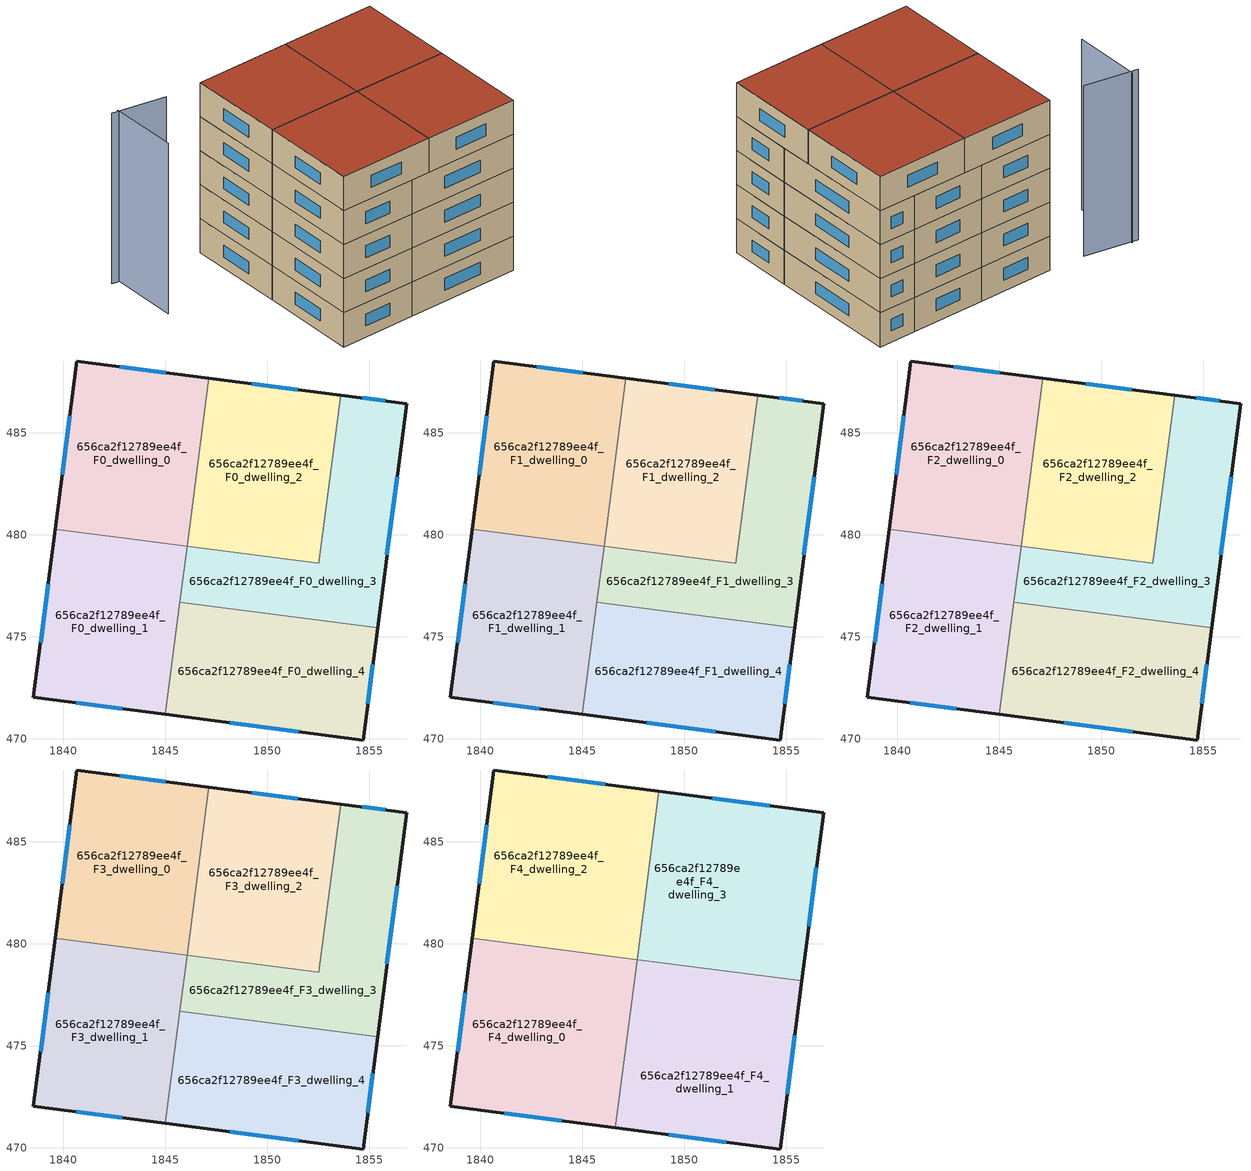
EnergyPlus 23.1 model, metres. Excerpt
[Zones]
656ca2f12789ee4f_F0_dwelling_0
 floor ground (EU_floor_Construction): 1847.13,487.68 1846.06,479.43 1839.6,480.27 1840.67,488.51 z0
 wall outside (EU_wall_Construction): 1847.13,487.68 1840.67,488.51 1839.6,480.27 z0:3
 wall to 656ca2f12789ee4f_F0_dwelling_1 (EU_wall_Construction): 1839.6,480.27 1846.06,479.43 z0:3
 wall to 656ca2f12789ee4f_F0_dwelling_2 (EU_wall_Construction): 1846.06,479.43 1847.13,487.68 z0:3
 window (EU_Window_Construction): 1840.32,485.83 1839.95,482.95 / 1845.03,487.95 1842.77,488.24 z0.98:2.02
656ca2f12789ee4f_F0_dwelling_1
 floor ground (EU_floor_Construction): 1846.06,479.43 1845,471.19 1838.54,472.03 1839.6,480.27 z0
 wall outside (EU_wall_Construction): 1839.6,480.27 1838.54,472.03 1845,471.19 z0:3
 wall to 656ca2f12789ee4f_F0_dwelling_4 (EU_wall_Construction): 1845,471.19 1845.71,476.69 z0:3
 wall to 656ca2f12789ee4f_F0_dwelling_3 (EU_wall_Construction): 1845.71,476.68 1846.06,479.43 z0:3
 window (EU_Window_Construction): 1839.25,477.59 1838.88,474.71 / 1840.64,471.75 1842.9,471.46 z0.98:2.02
656ca2f12789ee4f_F0_dwelling_2
 floor ground (EU_floor_Construction): 1853.59,486.84 1852.53,478.6 1846.06,479.43 1847.13,487.68 z0
 wall outside (EU_wall_Construction): 1853.59,486.84 1847.13,487.68 z0:3
 wall to 656ca2f12789ee4f_F0_dwelling_3 (EU_wall_Construction): 1846.06,479.43 1852.53,478.6 1853.59,486.84 z0:3
 window (EU_Window_Construction): 1851.49,487.11 1849.23,487.41 z0.98:2.02
656ca2f12789ee4f_F0_dwelling_3
 floor ground (EU_floor_Construction): 1856.83,486.42 1855.41,475.43 1845.71,476.68 1846.06,479.43 1852.53,478.6 1853.59,486.84 z0
 wall outside (EU_wall_Construction): 1855.41,475.43 1856.83,486.42 1853.59,486.84 z0:3
 wall to 656ca2f12789ee4f_F0_dwelling_4 (EU_wall_Construction): 1845.71,476.68 1855.41,475.43 z0:3
 window (EU_Window_Construction): 1855.77,486.56 1854.65,486.71 / 1855.87,479.01 1856.36,482.85 z0.98:2.02
656ca2f12789ee4f_F0_dwelling_4
 floor ground (EU_floor_Construction): 1855.41,475.43 1854.7,469.93 1845,471.19 1845.71,476.68 z0
 wall outside (EU_wall_Construction): 1845,471.19 1854.7,469.93 1855.41,475.43 z0:3
 window (EU_Window_Construction): 1854.93,471.72 1855.18,473.64 / 1848.15,470.78 1851.54,470.34 z0.98:2.02
656ca2f12789ee4f_F1_dwelling_0
 floor to 656ca2f12789ee4f_F0_dwelling_0 (EU_floor_Construction): 1847.13,487.68 1846.06,479.43 1839.6,480.27 1840.67,488.51 z3
 wall outside (EU_wall_Construction): 1847.13,487.68 1840.67,488.51 1839.6,480.27 z3:6
 wall to 656ca2f12789ee4f_F1_dwelling_1 (EU_wall_Construction): 1839.6,480.27 1846.06,479.43 z3:6
 wall to 656ca2f12789ee4f_F1_dwelling_2 (EU_wall_Construction): 1846.06,479.43 1847.13,487.68 z3:6
 window (EU_Window_Construction): 1840.32,485.83 1839.95,482.95 / 1845.03,487.95 1842.77,488.24 z3.98:5.02
656ca2f12789ee4f_F1_dwelling_1
 floor to 656ca2f12789ee4f_F0_dwelling_1 (EU_floor_Construction): 1846.06,479.43 1845,471.19 1838.54,472.03 1839.6,480.27 z3
 wall outside (EU_wall_Construction): 1839.6,480.27 1838.54,472.03 1845,471.19 z3:6
 wall to 656ca2f12789ee4f_F1_dwelling_4 (EU_wall_Construction): 1845,471.19 1845.71,476.69 z3:6
 wall to 656ca2f12789ee4f_F1_dwelling_3 (EU_wall_Construction): 1845.71,476.68 1846.06,479.43 z3:6
 window (EU_Window_Construction): 1839.25,477.59 1838.88,474.71 / 1840.64,471.75 1842.9,471.46 z3.98:5.02
656ca2f12789ee4f_F1_dwelling_2
 floor to 656ca2f12789ee4f_F0_dwelling_2 (EU_floor_Construction): 1853.59,486.84 1852.53,478.6 1846.06,479.43 1847.13,487.68 z3
 wall outside (EU_wall_Construction): 1853.59,486.84 1847.13,487.68 z3:6
 wall to 656ca2f12789ee4f_F1_dwelling_3 (EU_wall_Construction): 1846.06,479.43 1852.53,478.6 1853.59,486.84 z3:6
 window (EU_Window_Construction): 1851.49,487.11 1849.23,487.41 z3.98:5.02
656ca2f12789ee4f_F1_dwelling_3
 floor to 656ca2f12789ee4f_F0_dwelling_3 (EU_floor_Construction): 1856.83,486.42 1855.41,475.43 1845.71,476.68 1846.06,479.43 1852.53,478.6 1853.59,486.84 z3
 wall outside (EU_wall_Construction): 1855.41,475.43 1856.83,486.42 1853.59,486.84 z3:6
 wall to 656ca2f12789ee4f_F1_dwelling_4 (EU_wall_Construction): 1845.71,476.68 1855.41,475.43 z3:6
 window (EU_Window_Construction): 1855.77,486.56 1854.65,486.71 / 1855.87,479.01 1856.36,482.85 z3.98:5.02
656ca2f12789ee4f_F1_dwelling_4
 floor to 656ca2f12789ee4f_F0_dwelling_4 (EU_floor_Construction): 1855.41,475.43 1854.7,469.93 1845,471.19 1845.71,476.68 z3
 wall outside (EU_wall_Construction): 1845,471.19 1854.7,469.93 1855.41,475.43 z3:6
 window (EU_Window_Construction): 1854.93,471.72 1855.18,473.64 / 1848.15,470.78 1851.54,470.34 z3.98:5.02
656ca2f12789ee4f_F2_dwelling_0
 floor to 656ca2f12789ee4f_F1_dwelling_0 (EU_floor_Construction): 1847.13,487.68 1846.06,479.43 1839.6,480.27 1840.67,488.51 z6
 wall outside (EU_wall_Construction): 1847.13,487.68 1840.67,488.51 1839.6,480.27 z6:9
 wall to 656ca2f12789ee4f_F2_dwelling_1 (EU_wall_Construction): 1839.6,480.27 1846.06,479.43 z6:9
 wall to 656ca2f12789ee4f_F2_dwelling_2 (EU_wall_Construction): 1846.06,479.43 1847.13,487.68 z6:9
 window (EU_Window_Construction): 1840.32,485.83 1839.95,482.95 / 1845.03,487.95 1842.77,488.24 z6.98:8.02
656ca2f12789ee4f_F2_dwelling_1
 floor to 656ca2f12789ee4f_F1_dwelling_1 (EU_floor_Construction): 1846.06,479.43 1845,471.19 1838.54,472.03 1839.6,480.27 z6
 wall outside (EU_wall_Construction): 1839.6,480.27 1838.54,472.03 1845,471.19 z6:9
 wall to 656ca2f12789ee4f_F2_dwelling_4 (EU_wall_Construction): 1845,471.19 1845.71,476.69 z6:9
 wall to 656ca2f12789ee4f_F2_dwelling_3 (EU_wall_Construction): 1845.71,476.68 1846.06,479.43 z6:9
 window (EU_Window_Construction): 1839.25,477.59 1838.88,474.71 / 1840.64,471.75 1842.9,471.46 z6.98:8.02
656ca2f12789ee4f_F2_dwelling_2
 floor to 656ca2f12789ee4f_F1_dwelling_2 (EU_floor_Construction): 1853.59,486.84 1852.53,478.6 1846.06,479.43 1847.13,487.68 z6
 wall outside (EU_wall_Construction): 1853.59,486.84 1847.13,487.68 z6:9
 wall to 656ca2f12789ee4f_F2_dwelling_3 (EU_wall_Construction): 1846.06,479.43 1852.53,478.6 1853.59,486.84 z6:9
 window (EU_Window_Construction): 1851.49,487.11 1849.23,487.41 z6.98:8.02
656ca2f12789ee4f_F2_dwelling_3
 floor to 656ca2f12789ee4f_F1_dwelling_3 (EU_floor_Construction): 1856.83,486.42 1855.41,475.43 1845.71,476.68 1846.06,479.43 1852.53,478.6 1853.59,486.84 z6
 wall outside (EU_wall_Construction): 1855.41,475.43 1856.83,486.42 1853.59,486.84 z6:9
 wall to 656ca2f12789ee4f_F2_dwelling_4 (EU_wall_Construction): 1845.71,476.68 1855.41,475.43 z6:9
 window (EU_Window_Construction): 1855.77,486.56 1854.65,486.71 / 1855.87,479.01 1856.36,482.85 z6.98:8.02
656ca2f12789ee4f_F2_dwelling_4
 floor to 656ca2f12789ee4f_F1_dwelling_4 (EU_floor_Construction): 1855.41,475.43 1854.7,469.93 1845,471.19 1845.71,476.68 z6
 wall outside (EU_wall_Construction): 1845,471.19 1854.7,469.93 1855.41,475.43 z6:9
 window (EU_Window_Construction): 1854.93,471.72 1855.18,473.64 / 1848.15,470.78 1851.54,470.34 z6.98:8.02
656ca2f12789ee4f_F3_dwelling_0
 floor to 656ca2f12789ee4f_F2_dwelling_0 (EU_floor_Construction): 1847.13,487.68 1846.06,479.43 1839.6,480.27 1840.67,488.51 z9
 wall outside (EU_wall_Construction): 1847.13,487.68 1840.67,488.51 1839.6,480.27 z9:12
 wall to 656ca2f12789ee4f_F3_dwelling_1 (EU_wall_Construction): 1839.6,480.27 1846.06,479.43 z9:12
 wall to 656ca2f12789ee4f_F3_dwelling_2 (EU_wall_Construction): 1846.06,479.43 1847.13,487.68 z9:12
 window (EU_Window_Construction): 1840.32,485.83 1839.95,482.95 / 1845.03,487.95 1842.77,488.24 z9.98:11.02
656ca2f12789ee4f_F3_dwelling_1
 floor to 656ca2f12789ee4f_F2_dwelling_1 (EU_floor_Construction): 1846.06,479.43 1845,471.19 1838.54,472.03 1839.6,480.27 z9
 wall outside (EU_wall_Construction): 1839.6,480.27 1838.54,472.03 1845,471.19 z9:12
 wall to 656ca2f12789ee4f_F3_dwelling_4 (EU_wall_Construction): 1845,471.19 1845.71,476.69 z9:12
 wall to 656ca2f12789ee4f_F3_dwelling_3 (EU_wall_Construction): 1845.71,476.68 1846.06,479.43 z9:12
 window (EU_Window_Construction): 1839.25,477.59 1838.88,474.71 / 1840.64,471.75 1842.9,471.46 z9.98:11.02
656ca2f12789ee4f_F3_dwelling_2
 floor to 656ca2f12789ee4f_F2_dwelling_2 (EU_floor_Construction): 1853.59,486.84 1852.53,478.6 1846.06,479.43 1847.13,487.68 z9
 wall outside (EU_wall_Construction): 1853.59,486.84 1847.13,487.68 z9:12
 wall to 656ca2f12789ee4f_F3_dwelling_3 (EU_wall_Construction): 1846.06,479.43 1852.53,478.6 1853.59,486.84 z9:12
 window (EU_Window_Construction): 1851.49,487.11 1849.23,487.41 z9.98:11.02
656ca2f12789ee4f_F3_dwelling_3
 floor to 656ca2f12789ee4f_F2_dwelling_3 (EU_floor_Construction): 1856.83,486.42 1855.41,475.43 1845.71,476.68 1846.06,479.43 1852.53,478.6 1853.59,486.84 z9
 wall outside (EU_wall_Construction): 1855.41,475.43 1856.83,486.42 1853.59,486.84 z9:12
 wall to 656ca2f12789ee4f_F3_dwelling_4 (EU_wall_Construction): 1845.71,476.68 1855.41,475.43 z9:12
 window (EU_Window_Construction): 1855.77,486.56 1854.65,486.71 / 1855.87,479.01 1856.36,482.85 z9.98:11.02
656ca2f12789ee4f_F3_dwelling_4
 floor to 656ca2f12789ee4f_F2_dwelling_4 (EU_floor_Construction): 1855.41,475.43 1854.7,469.93 1845,471.19 1845.71,476.68 z9
 wall outside (EU_wall_Construction): 1845,471.19 1854.7,469.93 1855.41,475.43 z9:12
 window (EU_Window_Construction): 1854.93,471.72 1855.18,473.64 / 1848.15,470.78 1851.54,470.34 z9.98:11.02
656ca2f12789ee4f_F4_dwelling_0
 floor to 656ca2f12789ee4f_F3_dwelling_1 (EU_floor_Construction): 1846.06,479.43 1845,471.19 1838.54,472.03 1839.6,480.27 z12
 floor to 656ca2f12789ee4f_F3_dwelling_4 (EU_floor_Construction): 1847.33,476.48 1846.62,470.98 1845,471.19 1845.71,476.68 z12
 floor to 656ca2f12789ee4f_F3_dwelling_3 (EU_floor_Construction): 1847.68,479.22 1847.33,476.48 1845.71,476.68 1846.06,479.43 z12
 wall outside (EU_wall_Construction): 1839.6,480.27 1838.54,472.03 1846.62,470.98 z12:15
 wall to 656ca2f12789ee4f_F4_dwelling_1 (EU_wall_Construction): 1846.62,470.98 1847.68,479.22 z12:15
 wall to 656ca2f12789ee4f_F4_dwelling_2 (EU_wall_Construction): 1847.68,479.22 1839.6,480.27 z12:15
 window (EU_Window_Construction): 1841.16,471.69 1843.99,471.32 / 1839.25,477.59 1838.88,474.71 z12.98:14.02
 roof outside (EU_roof_Construction): 1846.62,470.98 1847.68,479.22 1839.6,480.27 1838.54,472.03 z15
656ca2f12789ee4f_F4_dwelling_1
 floor to 656ca2f12789ee4f_F3_dwelling_4 (EU_floor_Construction): 1855.41,475.43 1854.7,469.93 1846.62,470.98 1847.33,476.48 z12
 floor to 656ca2f12789ee4f_F3_dwelling_3 (EU_floor_Construction): 1855.76,478.18 1855.41,475.43 1847.33,476.48 1847.68,479.22 z12
 wall outside (EU_wall_Construction): 1846.62,470.98 1854.7,469.93 1855.76,478.18 z12:15
 wall to 656ca2f12789ee4f_F4_dwelling_3 (EU_wall_Construction): 1855.76,478.18 1847.68,479.22 z12:15
 window (EU_Window_Construction): 1855.04,472.62 1855.41,475.5 / 1849.24,470.64 1852.07,470.27 z12.98:14.02
 roof outside (EU_roof_Construction): 1854.7,469.93 1855.76,478.18 1847.68,479.22 1846.62,470.98 z15
656ca2f12789ee4f_F4_dwelling_2
 floor to 656ca2f12789ee4f_F3_dwelling_0 (EU_floor_Construction): 1847.13,487.68 1846.06,479.43 1839.6,480.27 1840.67,488.51 z12
 floor to 656ca2f12789ee4f_F3_dwelling_2 (EU_floor_Construction): 1848.75,487.47 1847.68,479.22 1846.07,479.43 1847.13,487.68 z12
 wall outside (EU_wall_Construction): 1848.75,487.47 1840.67,488.51 1839.6,480.27 z12:15
 wall to 656ca2f12789ee4f_F4_dwelling_3 (EU_wall_Construction): 1847.68,479.22 1848.75,487.47 z12:15
 window (EU_Window_Construction): 1840.32,485.83 1839.95,482.95 / 1846.12,487.81 1843.29,488.18 z12.98:14.02
 roof outside (EU_roof_Construction): 1847.68,479.22 1848.75,487.47 1840.67,488.51 1839.6,480.27 z15
656ca2f12789ee4f_F4_dwelling_3
 floor to 656ca2f12789ee4f_F3_dwelling_3 (EU_floor_Construction): 1856.83,486.42 1855.76,478.18 1852.53,478.6 1853.59,486.84 z12
 floor to 656ca2f12789ee4f_F3_dwelling_2 (EU_floor_Construction): 1853.59,486.84 1852.53,478.6 1847.68,479.22 1848.75,487.47 z12
 wall outside (EU_wall_Construction): 1855.76,478.18 1856.83,486.42 1848.75,487.47 z12:15
 window (EU_Window_Construction): 1854.2,486.76 1851.37,487.13 / 1856.11,480.86 1856.48,483.74 z12.98:14.02
 roof outside (EU_roof_Construction): 1855.76,478.18 1856.83,486.42 1848.75,487.47 1847.68,479.22 z15
shading: 1833.75,490.43 1833.01,484.62 / 1837.53,489.02 1833.14,490.46 z0:15
[Building]
EU S2 Campaign: North Axis=0; Terrain=City; Solar Distribution=FullExterior
[Site:Location]
Bologna: Latitude=44.5; Longitude=11.25; Time Zone=1; Elevation=37
[SizingPeriod:WeatherFileDays]
AnnualSizingPeriod: Begin Month=1; Begin Day of Month=1; End Month=12; End Day of Month=31; Day of Week for Start Day=Monday; Use Weather File Daylight Saving Period=No; Use Weather File Rain and Snow Indicators=No
[MATERIAL]
EU_InternalMass_Material: Roughness=MediumRough; Thickness=0.1; Conductivity=1; Density=1800; Specific Heat=900; Thermal Absorptance=0.9; Solar Absorptance=0.7; Visible Absorptance=0.7
[MATERIAL:NOMASS] Roughness=MediumRough; Thermal Absorptance=0.9; Solar Absorptance=0.7; Visible Absorptance=0.7
Name | Thermal Resistance
EU_wall_NoMass | 0.905828
EU_roof_NoMass | 0.37593
EU_floor_NoMass | 0.67114
[WINDOWMATERIAL:SIMPLEGLAZINGSYSTEM]
EU_Window_SimpleGlazing: UFactor=4.52486; Solar Heat Gain Coefficient=0.85; Visible Transmittance=0.85
[CONSTRUCTION]
EU_wall_Construction: EU_wall_NoMass
EU_roof_Construction: EU_roof_NoMass
EU_floor_Construction: EU_floor_NoMass
EU_Window_Construction: EU_Window_SimpleGlazing
EU_InternalMass_Construction: EU_InternalMass_Material
[ZONE] Type=1; Multiplier=1; Ceiling Height=autocalculate; Floor Area=autocalculate; Part of Total Floor Area=Yes
Name | Volume
656ca2f12789ee4f_F0_dwelling_0; 656ca2f12789ee4f_F1_dwelling_0; 656ca2f12789ee4f_F2_dwelling_0; 656ca2f12789ee4f_F3_dwelling_0 | 162.565
656ca2f12789ee4f_F4_dwelling_0 | 203.185
656ca2f12789ee4f_F0_dwelling_1; 656ca2f12789ee4f_F1_dwelling_1; 656ca2f12789ee4f_F2_dwelling_1; 656ca2f12789ee4f_F3_dwelling_1 | 162.548
656ca2f12789ee4f_F4_dwelling_1; 656ca2f12789ee4f_F4_dwelling_2 | 203.208
656ca2f12789ee4f_F0_dwelling_2; 656ca2f12789ee4f_F1_dwelling_2; 656ca2f12789ee4f_F2_dwelling_2; 656ca2f12789ee4f_F3_dwelling_2 | 162.559
656ca2f12789ee4f_F0_dwelling_3; 656ca2f12789ee4f_F1_dwelling_3; 656ca2f12789ee4f_F2_dwelling_3; 656ca2f12789ee4f_F3_dwelling_3 | 162.543
656ca2f12789ee4f_F4_dwelling_3 | 203.173
656ca2f12789ee4f_F0_dwelling_4; 656ca2f12789ee4f_F1_dwelling_4; 656ca2f12789ee4f_F2_dwelling_4; 656ca2f12789ee4f_F3_dwelling_4 | 162.552
[INTERNALMASS] Construction=EU_InternalMass_Construction
Name | Zone or ZoneList | Surface Area
656ca2f12789ee4f_F0_dwelling_0_EU_InternalMass | 656ca2f12789ee4f_F0_dwelling_0 | 54.1887
656ca2f12789ee4f_F0_dwelling_1_EU_InternalMass | 656ca2f12789ee4f_F0_dwelling_1 | 54.1823
656ca2f12789ee4f_F0_dwelling_2_EU_InternalMass | 656ca2f12789ee4f_F0_dwelling_2 | 54.1844
656ca2f12789ee4f_F0_dwelling_3_EU_InternalMass | 656ca2f12789ee4f_F0_dwelling_3 | 54.1808
656ca2f12789ee4f_F0_dwelling_4_EU_InternalMass | 656ca2f12789ee4f_F0_dwelling_4 | 54.184
656ca2f12789ee4f_F1_dwelling_0_EU_InternalMass | 656ca2f12789ee4f_F1_dwelling_0 | 54.1887
656ca2f12789ee4f_F1_dwelling_1_EU_InternalMass | 656ca2f12789ee4f_F1_dwelling_1 | 54.1823
656ca2f12789ee4f_F1_dwelling_2_EU_InternalMass | 656ca2f12789ee4f_F1_dwelling_2 | 54.1844
656ca2f12789ee4f_F1_dwelling_3_EU_InternalMass | 656ca2f12789ee4f_F1_dwelling_3 | 54.1808
656ca2f12789ee4f_F1_dwelling_4_EU_InternalMass | 656ca2f12789ee4f_F1_dwelling_4 | 54.184
656ca2f12789ee4f_F2_dwelling_0_EU_InternalMass | 656ca2f12789ee4f_F2_dwelling_0 | 54.1887
656ca2f12789ee4f_F2_dwelling_1_EU_InternalMass | 656ca2f12789ee4f_F2_dwelling_1 | 54.1823
656ca2f12789ee4f_F2_dwelling_2_EU_InternalMass | 656ca2f12789ee4f_F2_dwelling_2 | 54.1844
656ca2f12789ee4f_F2_dwelling_3_EU_InternalMass | 656ca2f12789ee4f_F2_dwelling_3 | 54.1808
656ca2f12789ee4f_F2_dwelling_4_EU_InternalMass | 656ca2f12789ee4f_F2_dwelling_4 | 54.184
656ca2f12789ee4f_F3_dwelling_0_EU_InternalMass | 656ca2f12789ee4f_F3_dwelling_0 | 54.1887
656ca2f12789ee4f_F3_dwelling_1_EU_InternalMass | 656ca2f12789ee4f_F3_dwelling_1 | 54.1823
656ca2f12789ee4f_F3_dwelling_2_EU_InternalMass | 656ca2f12789ee4f_F3_dwelling_2 | 54.1844
656ca2f12789ee4f_F3_dwelling_3_EU_InternalMass | 656ca2f12789ee4f_F3_dwelling_3 | 54.1808
656ca2f12789ee4f_F3_dwelling_4_EU_InternalMass | 656ca2f12789ee4f_F3_dwelling_4 | 54.184
656ca2f12789ee4f_F4_dwelling_0_EU_InternalMass | 656ca2f12789ee4f_F4_dwelling_0 | 67.728
656ca2f12789ee4f_F4_dwelling_1_EU_InternalMass | 656ca2f12789ee4f_F4_dwelling_1 | 67.736
656ca2f12789ee4f_F4_dwelling_2_EU_InternalMass | 656ca2f12789ee4f_F4_dwelling_2 | 67.7324
656ca2f12789ee4f_F4_dwelling_3_EU_InternalMass | 656ca2f12789ee4f_F4_dwelling_3 | 67.7291
[OTHEREQUIPMENT] Fuel Type=Electricity; Design Level Calculation Method=Watts/Area; Power per Zone Floor Area=1; Fraction Latent=0; Fraction Radiant=0; Fraction Lost=0; Carbon Dioxide Generation Rate=0; EndUse Subcategory=EU_Step8_InternalGains
Name | Zone or ZoneList or Space or SpaceList | Schedule
EU_Step8_InternalGain_656ca2f12789ee4f_F0_dwelling_0_f000 | 656ca2f12789ee4f_F0_dwelling_0 | EU_Step8_GainSchedule_656ca2f12789ee4f_F0_dwelling_0_f000
EU_Step8_InternalGain_656ca2f12789ee4f_F0_dwelling_1_f000 | 656ca2f12789ee4f_F0_dwelling_1 | EU_Step8_GainSchedule_656ca2f12789ee4f_F0_dwelling_1_f000
EU_Step8_InternalGain_656ca2f12789ee4f_F0_dwelling_2_f000 | 656ca2f12789ee4f_F0_dwelling_2 | EU_Step8_GainSchedule_656ca2f12789ee4f_F0_dwelling_2_f000
EU_Step8_InternalGain_656ca2f12789ee4f_F0_dwelling_3_f000 | 656ca2f12789ee4f_F0_dwelling_3 | EU_Step8_GainSchedule_656ca2f12789ee4f_F0_dwelling_3_f000
EU_Step8_InternalGain_656ca2f12789ee4f_F0_dwelling_4_f000 | 656ca2f12789ee4f_F0_dwelling_4 | EU_Step8_GainSchedule_656ca2f12789ee4f_F0_dwelling_4_f000
EU_Step8_InternalGain_656ca2f12789ee4f_F1_dwelling_0_f000 | 656ca2f12789ee4f_F1_dwelling_0 | EU_Step8_GainSchedule_656ca2f12789ee4f_F1_dwelling_0_f000
EU_Step8_InternalGain_656ca2f12789ee4f_F1_dwelling_1_f000 | 656ca2f12789ee4f_F1_dwelling_1 | EU_Step8_GainSchedule_656ca2f12789ee4f_F1_dwelling_1_f000
EU_Step8_InternalGain_656ca2f12789ee4f_F1_dwelling_2_f000 | 656ca2f12789ee4f_F1_dwelling_2 | EU_Step8_GainSchedule_656ca2f12789ee4f_F1_dwelling_2_f000
EU_Step8_InternalGain_656ca2f12789ee4f_F1_dwelling_3_f000 | 656ca2f12789ee4f_F1_dwelling_3 | EU_Step8_GainSchedule_656ca2f12789ee4f_F1_dwelling_3_f000
EU_Step8_InternalGain_656ca2f12789ee4f_F1_dwelling_4_f000 | 656ca2f12789ee4f_F1_dwelling_4 | EU_Step8_GainSchedule_656ca2f12789ee4f_F1_dwelling_4_f000
EU_Step8_InternalGain_656ca2f12789ee4f_F2_dwelling_0_f000 | 656ca2f12789ee4f_F2_dwelling_0 | EU_Step8_GainSchedule_656ca2f12789ee4f_F2_dwelling_0_f000
EU_Step8_InternalGain_656ca2f12789ee4f_F2_dwelling_1_f000 | 656ca2f12789ee4f_F2_dwelling_1 | EU_Step8_GainSchedule_656ca2f12789ee4f_F2_dwelling_1_f000
EU_Step8_InternalGain_656ca2f12789ee4f_F2_dwelling_2_f000 | 656ca2f12789ee4f_F2_dwelling_2 | EU_Step8_GainSchedule_656ca2f12789ee4f_F2_dwelling_2_f000
EU_Step8_InternalGain_656ca2f12789ee4f_F2_dwelling_3_f000 | 656ca2f12789ee4f_F2_dwelling_3 | EU_Step8_GainSchedule_656ca2f12789ee4f_F2_dwelling_3_f000
EU_Step8_InternalGain_656ca2f12789ee4f_F2_dwelling_4_f000 | 656ca2f12789ee4f_F2_dwelling_4 | EU_Step8_GainSchedule_656ca2f12789ee4f_F2_dwelling_4_f000
EU_Step8_InternalGain_656ca2f12789ee4f_F3_dwelling_0_f000 | 656ca2f12789ee4f_F3_dwelling_0 | EU_Step8_GainSchedule_656ca2f12789ee4f_F3_dwelling_0_f000
EU_Step8_InternalGain_656ca2f12789ee4f_F3_dwelling_1_f000 | 656ca2f12789ee4f_F3_dwelling_1 | EU_Step8_GainSchedule_656ca2f12789ee4f_F3_dwelling_1_f000
EU_Step8_InternalGain_656ca2f12789ee4f_F3_dwelling_2_f000 | 656ca2f12789ee4f_F3_dwelling_2 | EU_Step8_GainSchedule_656ca2f12789ee4f_F3_dwelling_2_f000
EU_Step8_InternalGain_656ca2f12789ee4f_F3_dwelling_3_f000 | 656ca2f12789ee4f_F3_dwelling_3 | EU_Step8_GainSchedule_656ca2f12789ee4f_F3_dwelling_3_f000
EU_Step8_InternalGain_656ca2f12789ee4f_F3_dwelling_4_f000 | 656ca2f12789ee4f_F3_dwelling_4 | EU_Step8_GainSchedule_656ca2f12789ee4f_F3_dwelling_4_f000
EU_Step8_InternalGain_656ca2f12789ee4f_F4_dwelling_0_f000 | 656ca2f12789ee4f_F4_dwelling_0 | EU_Step8_GainSchedule_656ca2f12789ee4f_F4_dwelling_0_f000
EU_Step8_InternalGain_656ca2f12789ee4f_F4_dwelling_1_f000 | 656ca2f12789ee4f_F4_dwelling_1 | EU_Step8_GainSchedule_656ca2f12789ee4f_F4_dwelling_1_f000
EU_Step8_InternalGain_656ca2f12789ee4f_F4_dwelling_2_f000 | 656ca2f12789ee4f_F4_dwelling_2 | EU_Step8_GainSchedule_656ca2f12789ee4f_F4_dwelling_2_f000
EU_Step8_InternalGain_656ca2f12789ee4f_F4_dwelling_3_f000 | 656ca2f12789ee4f_F4_dwelling_3 | EU_Step8_GainSchedule_656ca2f12789ee4f_F4_dwelling_3_f000
[ZONEVENTILATION:DESIGNFLOWRATE] Schedule=EU_AlwaysOn; Design Flow Rate Calculation Method=AirChanges/Hour; Air Changes per Hour=0.73129; Ventilation Type=Natural; Fan Pressure Rise=0; Fan Total Efficiency=1; Constant Term Coefficient=1; Temperature Term Coefficient=0; Velocity Term Coefficient=0; Velocity Squared Term Coefficient=0; Minimum Indoor Temperature=-100; Maximum Indoor Temperature=100; Delta Temperature=-100; Minimum Outdoor Temperature=-100; Maximum Outdoor Temperature=100; Maximum Wind Speed=40
Name | Zone or ZoneList or Space or SpaceList
EU_ConstantAir_656ca2f12789ee4f_F0_dwelling_0 | 656ca2f12789ee4f_F0_dwelling_0
EU_ConstantAir_656ca2f12789ee4f_F0_dwelling_1 | 656ca2f12789ee4f_F0_dwelling_1
EU_ConstantAir_656ca2f12789ee4f_F0_dwelling_2 | 656ca2f12789ee4f_F0_dwelling_2
EU_ConstantAir_656ca2f12789ee4f_F0_dwelling_3 | 656ca2f12789ee4f_F0_dwelling_3
EU_ConstantAir_656ca2f12789ee4f_F0_dwelling_4 | 656ca2f12789ee4f_F0_dwelling_4
EU_ConstantAir_656ca2f12789ee4f_F1_dwelling_0 | 656ca2f12789ee4f_F1_dwelling_0
EU_ConstantAir_656ca2f12789ee4f_F1_dwelling_1 | 656ca2f12789ee4f_F1_dwelling_1
EU_ConstantAir_656ca2f12789ee4f_F1_dwelling_2 | 656ca2f12789ee4f_F1_dwelling_2
EU_ConstantAir_656ca2f12789ee4f_F1_dwelling_3 | 656ca2f12789ee4f_F1_dwelling_3
EU_ConstantAir_656ca2f12789ee4f_F1_dwelling_4 | 656ca2f12789ee4f_F1_dwelling_4
EU_ConstantAir_656ca2f12789ee4f_F2_dwelling_0 | 656ca2f12789ee4f_F2_dwelling_0
EU_ConstantAir_656ca2f12789ee4f_F2_dwelling_1 | 656ca2f12789ee4f_F2_dwelling_1
EU_ConstantAir_656ca2f12789ee4f_F2_dwelling_2 | 656ca2f12789ee4f_F2_dwelling_2
EU_ConstantAir_656ca2f12789ee4f_F2_dwelling_3 | 656ca2f12789ee4f_F2_dwelling_3
EU_ConstantAir_656ca2f12789ee4f_F2_dwelling_4 | 656ca2f12789ee4f_F2_dwelling_4
EU_ConstantAir_656ca2f12789ee4f_F3_dwelling_0 | 656ca2f12789ee4f_F3_dwelling_0
EU_ConstantAir_656ca2f12789ee4f_F3_dwelling_1 | 656ca2f12789ee4f_F3_dwelling_1
EU_ConstantAir_656ca2f12789ee4f_F3_dwelling_2 | 656ca2f12789ee4f_F3_dwelling_2
EU_ConstantAir_656ca2f12789ee4f_F3_dwelling_3 | 656ca2f12789ee4f_F3_dwelling_3
EU_ConstantAir_656ca2f12789ee4f_F3_dwelling_4 | 656ca2f12789ee4f_F3_dwelling_4
EU_ConstantAir_656ca2f12789ee4f_F4_dwelling_0 | 656ca2f12789ee4f_F4_dwelling_0
EU_ConstantAir_656ca2f12789ee4f_F4_dwelling_1 | 656ca2f12789ee4f_F4_dwelling_1
EU_ConstantAir_656ca2f12789ee4f_F4_dwelling_2 | 656ca2f12789ee4f_F4_dwelling_2
EU_ConstantAir_656ca2f12789ee4f_F4_dwelling_3 | 656ca2f12789ee4f_F4_dwelling_3
[HVACTEMPLATE:THERMOSTAT] Constant Heating Setpoint=20; Constant Cooling Setpoint=50
EU_HeatOnly_656ca2f12789ee4f_F0_dwelling_0; EU_HeatOnly_656ca2f12789ee4f_F0_dwelling_1; EU_HeatOnly_656ca2f12789ee4f_F0_dwelling_2; EU_HeatOnly_656ca2f12789ee4f_F0_dwelling_3; EU_HeatOnly_656ca2f12789ee4f_F0_dwelling_4; EU_HeatOnly_656ca2f12789ee4f_F1_dwelling_0; EU_HeatOnly_656ca2f12789ee4f_F1_dwelling_1; EU_HeatOnly_656ca2f12789ee4f_F1_dwelling_2; EU_HeatOnly_656ca2f12789ee4f_F1_dwelling_3; EU_HeatOnly_656ca2f12789ee4f_F1_dwelling_4; EU_HeatOnly_656ca2f12789ee4f_F2_dwelling_0; EU_HeatOnly_656ca2f12789ee4f_F2_dwelling_1; EU_HeatOnly_656ca2f12789ee4f_F2_dwelling_2; EU_HeatOnly_656ca2f12789ee4f_F2_dwelling_3; EU_HeatOnly_656ca2f12789ee4f_F2_dwelling_4; EU_HeatOnly_656ca2f12789ee4f_F3_dwelling_0; EU_HeatOnly_656ca2f12789ee4f_F3_dwelling_1; EU_HeatOnly_656ca2f12789ee4f_F3_dwelling_2; EU_HeatOnly_656ca2f12789ee4f_F3_dwelling_3; EU_HeatOnly_656ca2f12789ee4f_F3_dwelling_4; EU_HeatOnly_656ca2f12789ee4f_F4_dwelling_0; EU_HeatOnly_656ca2f12789ee4f_F4_dwelling_1; EU_HeatOnly_656ca2f12789ee4f_F4_dwelling_2; EU_HeatOnly_656ca2f12789ee4f_F4_dwelling_3
[HVACTEMPLATE:ZONE:IDEALLOADSAIRSYSTEM] System Availability Schedule=EU_AlwaysOn; Maximum Heating Supply Air Temperature=50; Minimum Cooling Supply Air Temperature=13; Maximum Heating Supply Air Humidity Ratio=0.0156; Minimum Cooling Supply Air Humidity Ratio=0.0077; Heating Limit=NoLimit; Cooling Limit=NoLimit; Heating Availability Schedule=EU_AlwaysOn; Cooling Availability Schedule=EU_CoolingOff; Dehumidification Control Type=ConstantSensibleHeatRatio; Cooling Sensible Heat Ratio=0.7; Dehumidification Setpoint=60; Humidification Control Type=None; Humidification Setpoint=30; Outdoor Air Method=None; Outdoor Air Flow Rate per Person=0.00944; Outdoor Air Flow Rate per Zone Floor Area=0; Outdoor Air Flow Rate per Zone=0; Demand Controlled Ventilation Type=None; Outdoor Air Economizer Type=NoEconomizer; Heat Recovery Type=None; Sensible Heat Recovery Effectiveness=0.7; Latent Heat Recovery Effectiveness=0.65
Name | Template Thermostat
656ca2f12789ee4f_F0_dwelling_0 | EU_HeatOnly_656ca2f12789ee4f_F0_dwelling_0
656ca2f12789ee4f_F0_dwelling_1 | EU_HeatOnly_656ca2f12789ee4f_F0_dwelling_1
656ca2f12789ee4f_F0_dwelling_2 | EU_HeatOnly_656ca2f12789ee4f_F0_dwelling_2
656ca2f12789ee4f_F0_dwelling_3 | EU_HeatOnly_656ca2f12789ee4f_F0_dwelling_3
656ca2f12789ee4f_F0_dwelling_4 | EU_HeatOnly_656ca2f12789ee4f_F0_dwelling_4
656ca2f12789ee4f_F1_dwelling_0 | EU_HeatOnly_656ca2f12789ee4f_F1_dwelling_0
656ca2f12789ee4f_F1_dwelling_1 | EU_HeatOnly_656ca2f12789ee4f_F1_dwelling_1
656ca2f12789ee4f_F1_dwelling_2 | EU_HeatOnly_656ca2f12789ee4f_F1_dwelling_2
656ca2f12789ee4f_F1_dwelling_3 | EU_HeatOnly_656ca2f12789ee4f_F1_dwelling_3
656ca2f12789ee4f_F1_dwelling_4 | EU_HeatOnly_656ca2f12789ee4f_F1_dwelling_4
656ca2f12789ee4f_F2_dwelling_0 | EU_HeatOnly_656ca2f12789ee4f_F2_dwelling_0
656ca2f12789ee4f_F2_dwelling_1 | EU_HeatOnly_656ca2f12789ee4f_F2_dwelling_1
656ca2f12789ee4f_F2_dwelling_2 | EU_HeatOnly_656ca2f12789ee4f_F2_dwelling_2
656ca2f12789ee4f_F2_dwelling_3 | EU_HeatOnly_656ca2f12789ee4f_F2_dwelling_3
656ca2f12789ee4f_F2_dwelling_4 | EU_HeatOnly_656ca2f12789ee4f_F2_dwelling_4
656ca2f12789ee4f_F3_dwelling_0 | EU_HeatOnly_656ca2f12789ee4f_F3_dwelling_0
656ca2f12789ee4f_F3_dwelling_1 | EU_HeatOnly_656ca2f12789ee4f_F3_dwelling_1
656ca2f12789ee4f_F3_dwelling_2 | EU_HeatOnly_656ca2f12789ee4f_F3_dwelling_2
656ca2f12789ee4f_F3_dwelling_3 | EU_HeatOnly_656ca2f12789ee4f_F3_dwelling_3
656ca2f12789ee4f_F3_dwelling_4 | EU_HeatOnly_656ca2f12789ee4f_F3_dwelling_4
656ca2f12789ee4f_F4_dwelling_0 | EU_HeatOnly_656ca2f12789ee4f_F4_dwelling_0
656ca2f12789ee4f_F4_dwelling_1 | EU_HeatOnly_656ca2f12789ee4f_F4_dwelling_1
656ca2f12789ee4f_F4_dwelling_2 | EU_HeatOnly_656ca2f12789ee4f_F4_dwelling_2
656ca2f12789ee4f_F4_dwelling_3 | EU_HeatOnly_656ca2f12789ee4f_F4_dwelling_3
[SIZING:ZONE] Zone Cooling Design Supply Air Temperature Input Method=SupplyAirTemperature; Zone Cooling Design Supply Air Temperature=13; Zone Heating Design Supply Air Temperature Input Method=SupplyAirTemperature; Zone Heating Design Supply Air Temperature=50; Zone Cooling Design Supply Air Humidity Ratio=0.008; Zone Heating Design Supply Air Humidity Ratio=0.008; Cooling Design Air Flow Method=DesignDay; Cooling Design Air Flow Rate=0; Cooling Minimum Air Flow per Zone Floor Area=0.000762; Cooling Minimum Air Flow=0; Cooling Minimum Air Flow Fraction=0.2; Heating Design Air Flow Method=DesignDay; Heating Design Air Flow Rate=0; Heating Maximum Air Flow per Zone Floor Area=0.002032; Heating Maximum Air Flow=0.141576; Heating Maximum Air Flow Fraction=0.3; Account for Dedicated Outdoor Air System=No; Dedicated Outdoor Air System Control Strategy=NeutralSupplyAir; Dedicated Outdoor Air Low Setpoint Temperature for Design=autosize; Dedicated Outdoor Air High Setpoint Temperature for Design=autosize; Zone Load Sizing Method=Sensible Load Only No Latent Load; Zone Latent Cooling Design Supply Air Humidity Ratio Input Method=HumidityRatioDifference; Zone Cooling Design Supply Air Humidity Ratio Difference=0.005; Zone Latent Heating Design Supply Air Humidity Ratio Input Method=HumidityRatioDifference; Zone Humidification Design Supply Air Humidity Ratio Difference=0.005
656ca2f12789ee4f_F0_dwelling_0; 656ca2f12789ee4f_F0_dwelling_1; 656ca2f12789ee4f_F0_dwelling_2; 656ca2f12789ee4f_F0_dwelling_3; 656ca2f12789ee4f_F0_dwelling_4; 656ca2f12789ee4f_F1_dwelling_0; 656ca2f12789ee4f_F1_dwelling_1; 656ca2f12789ee4f_F1_dwelling_2; 656ca2f12789ee4f_F1_dwelling_3; 656ca2f12789ee4f_F1_dwelling_4; 656ca2f12789ee4f_F2_dwelling_0; 656ca2f12789ee4f_F2_dwelling_1; 656ca2f12789ee4f_F2_dwelling_2; 656ca2f12789ee4f_F2_dwelling_3; 656ca2f12789ee4f_F2_dwelling_4; 656ca2f12789ee4f_F3_dwelling_0; 656ca2f12789ee4f_F3_dwelling_1; 656ca2f12789ee4f_F3_dwelling_2; 656ca2f12789ee4f_F3_dwelling_3; 656ca2f12789ee4f_F3_dwelling_4; 656ca2f12789ee4f_F4_dwelling_0; 656ca2f12789ee4f_F4_dwelling_1; 656ca2f12789ee4f_F4_dwelling_2; 656ca2f12789ee4f_F4_dwelling_3
[SCHEDULE:CONSTANT]
Name | Hourly Value
EU_AlwaysOn | 1
EU_CoolingOff | 0
[SCHEDULE:FILE] Column Number=1; Rows to Skip at Top=0; Number of Hours of Data=8760; Column Separator=Comma; Interpolate to Timestep=No; Minutes per Item=60; Adjust Schedule for Daylight Savings=Yes
Name | File
EU_Step8_GainSchedule_656ca2f12789ee4f_F0_dwelling_0_f000 | ../../schedules/656ca2f12789ee4f/656ca2f12789ee4f_F0_dwelling_0_f000_gain.csv
EU_Step8_GainSchedule_656ca2f12789ee4f_F0_dwelling_1_f000 | ../../schedules/656ca2f12789ee4f/656ca2f12789ee4f_F0_dwelling_1_f000_gain.csv
EU_Step8_GainSchedule_656ca2f12789ee4f_F0_dwelling_2_f000 | ../../schedules/656ca2f12789ee4f/656ca2f12789ee4f_F0_dwelling_2_f000_gain.csv
EU_Step8_GainSchedule_656ca2f12789ee4f_F0_dwelling_3_f000 | ../../schedules/656ca2f12789ee4f/656ca2f12789ee4f_F0_dwelling_3_f000_gain.csv
EU_Step8_GainSchedule_656ca2f12789ee4f_F0_dwelling_4_f000 | ../../schedules/656ca2f12789ee4f/656ca2f12789ee4f_F0_dwelling_4_f000_gain.csv
EU_Step8_GainSchedule_656ca2f12789ee4f_F1_dwelling_0_f000 | ../../schedules/656ca2f12789ee4f/656ca2f12789ee4f_F1_dwelling_0_f000_gain.csv
EU_Step8_GainSchedule_656ca2f12789ee4f_F1_dwelling_1_f000 | ../../schedules/656ca2f12789ee4f/656ca2f12789ee4f_F1_dwelling_1_f000_gain.csv
EU_Step8_GainSchedule_656ca2f12789ee4f_F1_dwelling_2_f000 | ../../schedules/656ca2f12789ee4f/656ca2f12789ee4f_F1_dwelling_2_f000_gain.csv
EU_Step8_GainSchedule_656ca2f12789ee4f_F1_dwelling_3_f000 | ../../schedules/656ca2f12789ee4f/656ca2f12789ee4f_F1_dwelling_3_f000_gain.csv
EU_Step8_GainSchedule_656ca2f12789ee4f_F1_dwelling_4_f000 | ../../schedules/656ca2f12789ee4f/656ca2f12789ee4f_F1_dwelling_4_f000_gain.csv
EU_Step8_GainSchedule_656ca2f12789ee4f_F2_dwelling_0_f000 | ../../schedules/656ca2f12789ee4f/656ca2f12789ee4f_F2_dwelling_0_f000_gain.csv
EU_Step8_GainSchedule_656ca2f12789ee4f_F2_dwelling_1_f000 | ../../schedules/656ca2f12789ee4f/656ca2f12789ee4f_F2_dwelling_1_f000_gain.csv
EU_Step8_GainSchedule_656ca2f12789ee4f_F2_dwelling_2_f000 | ../../schedules/656ca2f12789ee4f/656ca2f12789ee4f_F2_dwelling_2_f000_gain.csv
EU_Step8_GainSchedule_656ca2f12789ee4f_F2_dwelling_3_f000 | ../../schedules/656ca2f12789ee4f/656ca2f12789ee4f_F2_dwelling_3_f000_gain.csv
EU_Step8_GainSchedule_656ca2f12789ee4f_F2_dwelling_4_f000 | ../../schedules/656ca2f12789ee4f/656ca2f12789ee4f_F2_dwelling_4_f000_gain.csv
EU_Step8_GainSchedule_656ca2f12789ee4f_F3_dwelling_0_f000 | ../../schedules/656ca2f12789ee4f/656ca2f12789ee4f_F3_dwelling_0_f000_gain.csv
EU_Step8_GainSchedule_656ca2f12789ee4f_F3_dwelling_1_f000 | ../../schedules/656ca2f12789ee4f/656ca2f12789ee4f_F3_dwelling_1_f000_gain.csv
EU_Step8_GainSchedule_656ca2f12789ee4f_F3_dwelling_2_f000 | ../../schedules/656ca2f12789ee4f/656ca2f12789ee4f_F3_dwelling_2_f000_gain.csv
EU_Step8_GainSchedule_656ca2f12789ee4f_F3_dwelling_3_f000 | ../../schedules/656ca2f12789ee4f/656ca2f12789ee4f_F3_dwelling_3_f000_gain.csv
EU_Step8_GainSchedule_656ca2f12789ee4f_F3_dwelling_4_f000 | ../../schedules/656ca2f12789ee4f/656ca2f12789ee4f_F3_dwelling_4_f000_gain.csv
EU_Step8_GainSchedule_656ca2f12789ee4f_F4_dwelling_0_f000 | ../../schedules/656ca2f12789ee4f/656ca2f12789ee4f_F4_dwelling_0_f000_gain.csv
EU_Step8_GainSchedule_656ca2f12789ee4f_F4_dwelling_1_f000 | ../../schedules/656ca2f12789ee4f/656ca2f12789ee4f_F4_dwelling_1_f000_gain.csv
EU_Step8_GainSchedule_656ca2f12789ee4f_F4_dwelling_2_f000 | ../../schedules/656ca2f12789ee4f/656ca2f12789ee4f_F4_dwelling_2_f000_gain.csv
EU_Step8_GainSchedule_656ca2f12789ee4f_F4_dwelling_3_f000 | ../../schedules/656ca2f12789ee4f/656ca2f12789ee4f_F4_dwelling_3_f000_gain.csv
